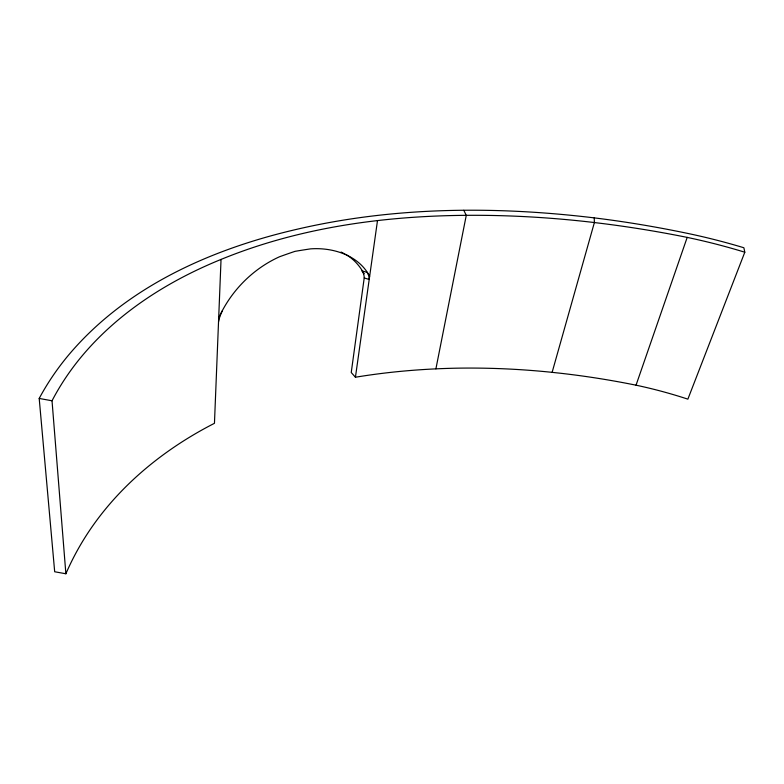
<?xml version="1.0" encoding="UTF-8"?>
<svg xmlns="http://www.w3.org/2000/svg" width="784" height="784" viewBox="0 0 784 784"><rect width="100%" height="100%" fill="white"/><g stroke="black" fill="none" stroke-linecap="round" stroke-linejoin="round"><path stroke-width="1.18" d="M744.8 252.213A435.1 276.968 22.7 0 0 687.196 237.405L687.196 237.395A1619.097 1190.239 62.3 0 0 603.043 223.607L592.567 222.333A1441.168 1085.997 58.1 0 0 488.716 215.414C397.978 214.052 305.544 224.792 221.039 259.426L214.453 423.311C165.169 448.477 120.599 484.375 89.533 530.523A389.481 319.647 16.7 0 0 65.876 573.77L54.684 571.761L39.2 398.439A459.061 329.839 14.6 0 1 67.796 356.005C125.146 287.316 210.298 249.4 295.882 229.526C393.421 206.604 495.125 205.957 594.243 217.874A1413.621 1074.717 57.2 0 1 687.147 233.299A457.729 293.402 23 0 1 706.129 237.552A447.174 285.111 22.8 0 1 743.879 247.754L744.8 252.223L687.872 399.154A380.015 279.3 26.5 0 0 636.089 385.199A1238.465 957.058 68.5 0 0 559.972 373.194L550.486 372.175A1131.126 893.495 65.6 0 0 456.278 368.186C422.507 368.862 388.766 371.714 355.436 377.231L351.242 372.518L364.217 277.948A22.52 16.621 -32.1 0 0 362.149 270.901L364.031 273.802C359.885 265.923 353.731 259.092 346.058 254.594M355.436 377.231L377.506 220.51M435.904 368.862L466.264 215.365L463.814 210.298M552.122 372.351L594.38 222.558L594.243 217.874M636.04 385.179L687.196 237.395M218.677 318.108C230.692 291.246 252.624 268.922 279.457 256.789A679.022 515.745 15.2 0 1 295 251.35A724.279 456.553 20.4 0 1 310.542 248.871C332.975 247.225 358.631 255.241 369.656 276.282M221.039 259.426C167.266 281.299 116.532 313.59 79.586 358.945A450.124 322.694 14.9 0 0 52.028 400.781L65.876 573.77M39.2 398.439L52.028 400.781M362.179 270.901L367.157 272.391A22.658 16.67 -32.3 0 1 369.215 279.476M364.217 277.948L369.205 279.486M341.06 252.036L345.058 254.085M218.53 321.714A32.791 19.796 -51.2 0 1 222.303 310.895"/></g></svg>
